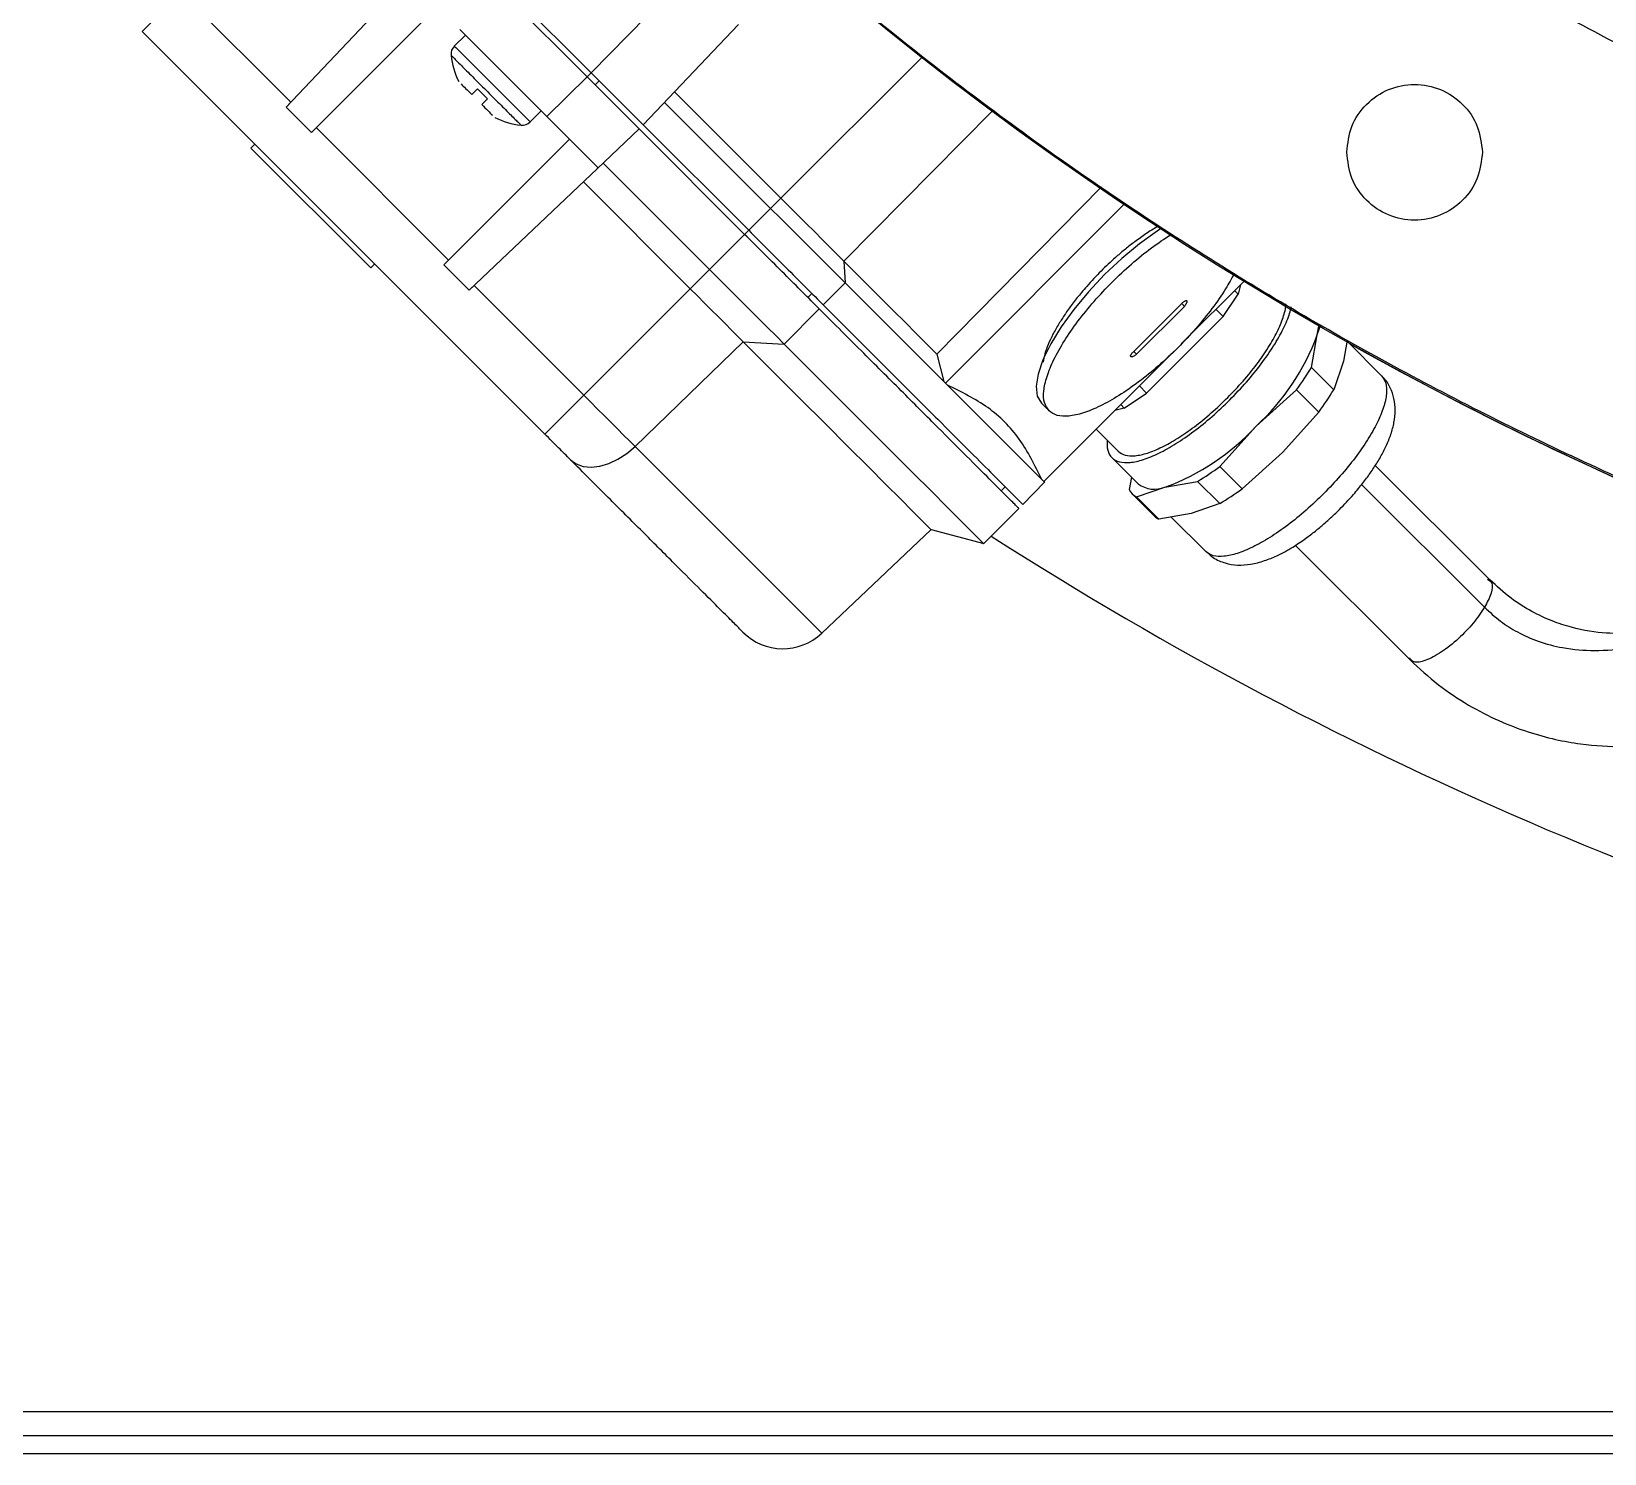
# Model space of a CAD drawing. Header units: inches. Extents: x 1229 to 1453, y -1023 to -720.
# Drawn here: x 1244.78 to 1250.26, y -999.56 to -994.6 of the extents above; entities that cross this region are included whole.
import ezdxf

# ---------------------------------------------------------------- set-up
doc = ezdxf.new("R2010")
doc.units = ezdxf.units.IN
doc.header["$MEASUREMENT"] = 0

msp = doc.modelspace()

# ---------------------------------------------------------------- linework, layer by layer
at = {"color": 18, "linetype": 'Continuous', "lineweight": 25, "true_color": 0x000000}
for p, q in [((1245.6682, -994.8663), (1246.0919, -994.4198)), ((1247.0616, -994.4098), (1246.7311, -994.7475)), ((1245.6843, -994.8493), (1245.3023, -994.4674)), ((1246.7172, -994.7614), (1246.411, -994.4552)), ((1246.7311, -994.7475), (1246.4249, -994.4413)), ((1245.7566, -994.9546), (1246.1943, -994.5169)), ((1246.9121, -994.9285), (1247.2435, -994.5792)), ((1245.1668, -994.6029), (1246.5695, -996.0056)), ((1246.2927, -994.6153), (1246.2541, -994.6538)), ((1246.2733, -994.5959), (1246.5765, -994.8991)), ((1247.882, -994.6931), (1247.3915, -995.1836)), ((1246.7311, -994.7475), (1246.717, -994.7613)), ((1246.7311, -994.7475), (1246.759, -994.7753)), ((1246.3147, -994.8226), (1246.3347, -994.8026)), ((1246.3347, -994.8026), (1246.3698, -994.8377)), ((1246.5765, -994.8991), (1246.7172, -994.7614)), ((1246.8981, -994.9424), (1246.7172, -994.7614)), ((1246.759, -994.7753), (1246.745, -994.7893)), ((1246.759, -994.7753), (1246.9121, -994.9285)), ((1245.6843, -994.8493), (1245.6682, -994.8663)), ((1245.6682, -994.8663), (1245.7566, -994.9546)), ((1246.3698, -994.8377), (1246.3498, -994.8577)), ((1246.9867, -994.8499), (1247.3559, -995.2192)), ((1247.0213, -994.8134), (1247.3915, -995.1836)), ((1246.5186, -994.9183), (1246.5571, -994.8797)), ((1246.5765, -994.8991), (1246.7538, -995.0764)), ((1248.1275, -994.8804), (1247.6108, -995.403)), ((1246.2343, -995.3993), (1245.7731, -994.9381)), ((1246.7526, -995.0805), (1246.8981, -994.9424)), ((1247.2654, -995.3097), (1246.8981, -994.9424)), ((1246.9121, -994.9285), (1247.2794, -995.2957)), ((1245.5452, -995.0092), (1245.5591, -994.9953)), ((1245.9628, -995.4268), (1245.5452, -995.0092)), ((1245.5661, -995.0301), (1245.566, -995.0301)), ((1246.6555, -994.9781), (1246.2178, -995.4158)), ((1246.7526, -995.0805), (1246.3061, -995.5042)), ((1246.7526, -995.0805), (1246.7538, -995.0764)), ((1246.7725, -995.0617), (1247.1429, -995.4322)), ((1246.7035, -995.1271), (1247.0758, -995.4993)), ((1247.3915, -995.1836), (1247.3559, -995.2192)), ((1248.5088, -995.1438), (1247.9351, -995.7273)), ((1247.3559, -995.2192), (1247.2794, -995.2957)), ((1247.9645, -995.8278), (1248.5873, -995.205)), ((1247.2794, -995.2957), (1247.2654, -995.3097)), ((1247.1429, -995.4322), (1247.2654, -995.3097)), ((1245.9418, -995.4059), (1245.9419, -995.4059)), ((1245.9628, -995.4268), (1245.9767, -995.4129)), ((1247.6108, -995.403), (1247.6149, -995.4781)), ((1246.2178, -995.4158), (1246.3061, -995.5042)), ((1247.1429, -995.4322), (1247.0758, -995.4993)), ((1246.3061, -995.5042), (1246.3231, -995.4881)), ((1246.705, -995.8701), (1246.3231, -995.4881)), ((1247.0758, -995.4993), (1246.705, -995.8701)), ((1247.4856, -995.5299), (1247.4996, -995.516)), ((1247.6149, -995.4781), (1247.5387, -995.5551)), ((1249.0052, -995.4726), (1248.7861, -995.6917)), ((1248.932, -995.5957), (1248.9841, -995.5179)), ((1248.9841, -995.5179), (1248.972, -995.5058)), ((1248.9924, -995.4854), (1248.9841, -995.5179)), ((1247.4025, -995.6918), (1247.525, -995.5693)), ((1248.6205, -995.7182), (1248.7876, -995.5512)), ((1248.7971, -995.5607), (1248.63, -995.7277)), ((1248.7971, -995.5607), (1248.7876, -995.5512)), ((1248.9071, -995.5708), (1248.932, -995.5957)), ((1248.932, -995.5957), (1248.665, -995.8627)), ((1249.2598, -995.6601), (1249.2722, -995.6242)), ((1246.8836, -996.0486), (1247.2606, -995.6841)), ((1247.2606, -995.6841), (1247.4025, -995.6918)), ((1249.2396, -995.7734), (1249.2598, -995.6601)), ((1249.3644, -995.6789), (1249.3514, -995.7517)), ((1249.4839, -995.8022), (1249.3661, -995.6843)), ((1247.9351, -995.7273), (1247.9595, -995.8227)), ((1248.761, -995.7168), (1248.3073, -996.1705)), ((1248.6205, -995.7182), (1248.63, -995.7277)), ((1249.3172, -995.851), (1249.2396, -995.7734)), ((1249.3514, -995.7517), (1249.3172, -995.851)), ((1247.9595, -995.8227), (1247.9645, -995.8278)), ((1247.9716, -995.8348), (1247.9645, -995.8278)), ((1248.665, -995.8627), (1248.6401, -995.8378)), ((1249.047, -995.9777), (1249.1875, -995.8512)), ((1249.1875, -995.8512), (1249.2651, -995.9287)), ((1248.2995, -995.8983), (1248.3257, -995.9245)), ((1248.5751, -995.9027), (1248.5872, -995.9148)), ((1248.5872, -995.9148), (1248.665, -995.8627)), ((1248.5872, -995.9148), (1248.5547, -995.9231)), ((1249.2651, -995.9287), (1249.1386, -996.0693)), ((1248.4896, -995.9882), (1248.5668, -996.0654)), ((1248.9205, -996.1182), (1249.047, -995.9777)), ((1249.1386, -996.0693), (1248.9981, -996.1958)), ((1248.5445, -996.0876), (1248.6361, -996.1792)), ((1248.9981, -996.1958), (1248.9205, -996.1182)), ((1249.8612, -996.5135), (1249.4619, -996.1149)), ((1248.234, -996.2505), (1248.31, -996.1732)), ((1248.3073, -996.1705), (1248.3003, -996.1635)), ((1248.6123, -996.1554), (1248.6045, -996.1991)), ((1248.7294, -996.1905), (1248.8428, -996.1703)), ((1248.8428, -996.1703), (1248.9203, -996.2479)), ((1249.4142, -996.1816), (1249.8425, -996.6091)), ((1248.1592, -996.2035), (1248.1732, -996.1895)), ((1248.6152, -996.214), (1248.6928, -996.2916)), ((1248.6302, -996.2247), (1248.7294, -996.1905)), ((1248.7077, -996.3023), (1248.6302, -996.2247)), ((1248.098, -996.3872), (1248.2205, -996.2647)), ((1248.821, -996.2821), (1248.7077, -996.3023)), ((1248.9203, -996.2479), (1248.821, -996.2821)), ((1247.534, -996.6991), (1247.9145, -996.3381)), ((1247.9145, -996.3381), (1248.098, -996.3872)), ((1248.7514, -996.2945), (1248.8715, -996.4146)), ((1249.1833, -996.3931), (1249.5832, -996.7922)), ((1241.7734, -999.411), (1268.6274, -999.411)), ((1241.6974, -999.494), (1268.7033, -999.494)), ((1241.6974, -999.557), (1268.7033, -999.557))]:
    msp.add_line(p, q, dxfattribs=at)
at = {"color": 18, "linetype": 'Continuous', "lineweight": 25, "true_color": 0x000000, "flags": 128}
for points in [[(1245.3023, -994.4674), (1245.2757, -994.494), (1245.2502, -994.5195), (1245.2267, -994.543), (1245.2063, -994.5634), (1245.1895, -994.5802), (1245.177, -994.5927), (1245.1694, -994.6004), (1245.1668, -994.6029)], [(1246.2541, -994.6538), (1246.259, -994.6587), (1246.2734, -994.673), (1246.2961, -994.6958), (1246.3255, -994.7252), (1246.3595, -994.7591), (1246.3954, -994.7951), (1246.4307, -994.8303), (1246.4626, -994.8623), (1246.4889, -994.8886), (1246.5077, -994.9073), (1246.5174, -994.917), (1246.5186, -994.9183)], [(1247.3915, -995.1836), (1247.4212, -995.2134), (1247.4507, -995.2429), (1247.4798, -995.2719), (1247.5082, -995.3003), (1247.5357, -995.3278), (1247.5621, -995.3542), (1247.5872, -995.3794), (1247.6108, -995.403)], [(1247.3559, -995.2192), (1247.3911, -995.2543), (1247.4259, -995.2891), (1247.4602, -995.3234), (1247.4937, -995.3569), (1247.5262, -995.3894), (1247.5574, -995.4206), (1247.587, -995.4502), (1247.6149, -995.4781)], [(1248.7187, -995.2871), (1248.7017, -995.2983), (1248.6405, -995.3426), (1248.5791, -995.3937), (1248.5193, -995.45), (1248.4631, -995.5098), (1248.412, -995.5712), (1248.3676, -995.6324), (1248.3313, -995.6915), (1248.3042, -995.7467), (1248.2872, -995.7964), (1248.2806, -995.8391), (1248.2848, -995.8734), (1248.2995, -995.8983)], [(1247.9351, -995.7273), (1247.8996, -995.6918), (1247.8626, -995.6547), (1247.8241, -995.6162), (1247.7842, -995.5763), (1247.7428, -995.535), (1247.7001, -995.4923), (1247.6561, -995.4482), (1247.6108, -995.403)], [(1247.1429, -995.4322), (1247.1781, -995.4674), (1247.2131, -995.5023), (1247.2475, -995.5367), (1247.2811, -995.5703), (1247.3136, -995.6028), (1247.3449, -995.6341), (1247.3746, -995.6638), (1247.4025, -995.6918)], [(1247.0758, -995.4993), (1247.1008, -995.5244), (1247.1257, -995.5492), (1247.1502, -995.5737), (1247.1741, -995.5976), (1247.1973, -995.6208), (1247.2195, -995.6431), (1247.2407, -995.6642), (1247.2606, -995.6841)], [(1247.6149, -995.4781), (1247.6632, -995.5264), (1247.7102, -995.5734), (1247.7556, -995.6188), (1247.7996, -995.6628), (1247.842, -995.7052), (1247.8828, -995.7461), (1247.922, -995.7852), (1247.9595, -995.8227)], [(1249.2598, -995.6601), (1249.2653, -995.6301), (1249.2655, -995.6271)], [(1247.2606, -995.6841), (1247.3635, -995.787), (1247.4591, -995.8826), (1247.5467, -995.9703), (1247.626, -996.0495), (1247.6963, -996.1198), (1247.7574, -996.1809), (1247.8088, -996.2324), (1247.8503, -996.2739), (1247.8817, -996.3052), (1247.9027, -996.3262), (1247.9132, -996.3367), (1247.9145, -996.3381)], [(1247.4025, -995.6918), (1247.5076, -995.7968), (1247.6055, -995.8947), (1247.6957, -995.9849), (1247.7777, -996.0669), (1247.8512, -996.1404), (1247.9156, -996.2048), (1247.9707, -996.2599), (1248.0162, -996.3054), (1248.0519, -996.3411), (1248.0774, -996.3667), (1248.0929, -996.3821), (1248.098, -996.3872)], [(1247.9716, -995.8348), (1248.0368, -995.9), (1248.0955, -995.9587), (1248.1475, -996.0107), (1248.1925, -996.0557), (1248.2304, -996.0937), (1248.2611, -996.1243), (1248.2844, -996.1477), (1248.3003, -996.1635)], [(1246.5695, -996.0056), (1246.572, -996.003), (1246.5797, -995.9954), (1246.5922, -995.9829), (1246.6089, -995.9661), (1246.6294, -995.9457), (1246.6529, -995.9222), (1246.6784, -995.8967), (1246.705, -995.8701)], [(1246.705, -995.8701), (1246.7292, -995.8943), (1246.7532, -995.9183), (1246.7769, -995.942), (1246.8, -995.9651), (1246.8224, -995.9875), (1246.8439, -996.009), (1246.8643, -996.0294), (1246.8836, -996.0486)], [(1246.6585, -996.0947), (1246.6783, -996.1093), (1246.7025, -996.1182), (1246.7302, -996.121), (1246.7605, -996.1177), (1246.7921, -996.1083), (1246.824, -996.0933), (1246.8548, -996.0732), (1246.8836, -996.0486)], [(1246.8836, -996.0486), (1246.986, -996.151), (1247.081, -996.2461), (1247.1682, -996.3333), (1247.247, -996.4121), (1247.317, -996.4821), (1247.3777, -996.5428), (1247.4289, -996.594), (1247.4702, -996.6353), (1247.5014, -996.6664), (1247.5223, -996.6873), (1247.5327, -996.6978), (1247.534, -996.6991)], [(1248.3073, -996.1705), (1248.3081, -996.1713), (1248.3095, -996.1727), (1248.31, -996.1732)]]:
    msp.add_lwpolyline(points, dxfattribs=at)
at = {"color": 18, "linetype": 'Continuous', "lineweight": 25, "true_color": 0x000000}
msp.add_circle((1255.1106, -985.4772), 11.7126, dxfattribs=at)
for centre, radius, start, end in [((1255.1106, -985.4772), 10.2157, 224.36307, 313.03719), ((1246.282, -994.6816), 0.0394, 135, 186.3003), ((1246.5168, -994.6556), 0.2756, 186.3032, 206.2292), ((1246.5168, -994.6556), 0.2756, 243.7742, 263.6772), ((1246.4908, -994.8904), 0.0394, 263.6887, 315), ((1248.504, -995.3837), 0.8048, 312.4303, 339.9106), ((1255.1106, -985.4772), 11.7147, 240.6662, 248.46866), ((1248.428, -995.2858), 0.9469, 323.3385, 329.0049), ((1248.5059, -995.3636), 0.9464, 323.3348, 329.0038), ((1248.453, -995.4347), 0.8048, 290.0903, 317.569), ((1248.3558, -995.3596), 0.9457, 300.9924, 306.6658), ((1248.693, -996.1008), 0.0968, 234.013, 292.139), ((1248.6554, -996.1738), 0.0568, 206.3856, 243.6118), ((1248.433, -995.4367), 0.9463, 300.9948, 306.6646), ((1248.7334, -996.2507), 0.0577, 225.1778, 243.5173), ((1255.1106, -985.4772), 12.9331, 237.30348, 256.73333), ((1247.3985, -996.5563), 0.1969, 225, 313.5)]:
    msp.add_arc(centre, radius, start, end, dxfattribs=at)
for points, knots in [([(1266.8201, -985.4772), (1266.8153, -985.7326), (1266.8057, -986.2436), (1266.7276, -987.0067), (1266.6035, -987.7632), (1266.4292, -988.51), (1266.2066, -989.2438), (1265.9365, -989.9614), (1265.6201, -990.6599), (1265.2586, -991.3361), (1264.8537, -991.9873), (1264.407, -992.6106), (1263.9206, -993.2033), (1263.3964, -993.763), (1262.8368, -994.2871), (1262.244, -994.7736), (1261.6207, -995.2202), (1260.9696, -995.6252), (1260.2933, -995.9866), (1259.5949, -996.3031), (1258.8772, -996.5732), (1258.1434, -996.7958), (1257.3967, -996.9699), (1256.6401, -997.0948), (1255.877, -997.17), (1255.1106, -997.1951), (1254.3442, -997.17), (1253.5811, -997.0948), (1252.8246, -996.9699), (1252.0778, -996.7958), (1251.344, -996.5732), (1250.6264, -996.3031), (1249.9279, -995.9866), (1249.2517, -995.6252), (1248.6005, -995.2202), (1247.9772, -994.7736), (1247.3845, -994.2871), (1246.8248, -993.763), (1246.3006, -993.2033), (1245.8142, -992.6106), (1245.3675, -991.9873), (1244.9626, -991.3361), (1244.6012, -990.6599), (1244.2847, -989.9614), (1244.0146, -989.2438), (1243.792, -988.51), (1243.6177, -987.7632), (1243.4936, -987.0067), (1243.4156, -986.2436), (1243.4059, -985.7326), (1243.4011, -985.4772)], [0, 0, 0, 0, 0.020833, 0.041667, 0.0625, 0.083333, 0.104167, 0.125, 0.145833, 0.166667, 0.1875, 0.208333, 0.229167, 0.25, 0.270833, 0.291667, 0.3125, 0.333333, 0.354167, 0.375, 0.395833, 0.416667, 0.4375, 0.458333, 0.479167, 0.5, 0.520833, 0.541667, 0.5625, 0.583333, 0.604167, 0.625, 0.645833, 0.666667, 0.6875, 0.708333, 0.729167, 0.75, 0.770833, 0.791667, 0.8125, 0.833333, 0.854167, 0.875, 0.895833, 0.916667, 0.9375, 0.958333, 0.979167, 1, 1, 1, 1]), ([(1261.9979, -993.2059), (1261.8068, -993.3691), (1261.4248, -993.6954), (1260.8084, -994.1304), (1260.1646, -994.5225), (1259.4932, -994.866), (1258.7989, -995.1599), (1258.0849, -995.4024), (1257.3552, -995.5925), (1256.6137, -995.7289), (1255.8641, -995.8111), (1255.1106, -995.8385), (1254.3571, -995.8111), (1253.6076, -995.7289), (1252.866, -995.5925), (1252.1363, -995.4024), (1251.4224, -995.1599), (1250.728, -994.866), (1250.0567, -994.5225), (1249.4128, -994.1304), (1248.7965, -993.6954), (1248.4144, -993.3691), (1248.2234, -993.2059)], [0, 0, 0, 0, 0.0500001, 0.1, 0.15, 0.1999999, 0.25, 0.3, 0.35, 0.4000001, 0.45, 0.5000001, 0.5499999, 0.5999999, 0.65, 0.7, 0.75, 0.8000001, 0.8500001, 0.9000001, 0.9500001, 1, 1, 1, 1]), ([(1246.2428, -994.686), (1246.2447, -994.6878), (1246.2483, -994.6915), (1246.2765, -994.7196), (1246.3168, -994.7599), (1246.3646, -994.8078), (1246.4125, -994.8556), (1246.4528, -994.8959), (1246.4809, -994.9241), (1246.4846, -994.9277), (1246.4864, -994.9296)], [0, 0, 0, 0, 0.1249988, 0.2500014, 0.3749997, 0.4999997, 0.6249997, 0.7499986, 0.8750012, 1, 1, 1, 1]), ([(1246.278, -994.7859), (1246.2827, -994.7907), (1246.2922, -994.8001), (1246.3072, -994.8151), (1246.3147, -994.8226)], [0, 0, 0, 0, 0.4999953, 1, 1, 1, 1]), ([(1249.3626, -995.0239), (1249.3661, -994.993), (1249.3732, -994.9312), (1249.4279, -994.8525), (1249.5059, -994.8), (1249.5988, -994.7815), (1249.6917, -994.8), (1249.7697, -994.8525), (1249.8244, -994.9312), (1249.8315, -994.993), (1249.835, -995.0239)], [0, 0, 0, 0, 0.125, 0.249998, 0.374999, 0.499998, 0.624998, 0.749999, 0.875, 1, 1, 1, 1]), ([(1246.3498, -994.8577), (1246.3573, -994.8652), (1246.3723, -994.8802), (1246.3817, -994.8897), (1246.3865, -994.8944)], [0, 0, 0, 0, 0.499981, 1, 1, 1, 1]), ([(1249.835, -995.0239), (1249.8315, -995.0548), (1249.8244, -995.1167), (1249.7697, -995.1953), (1249.6917, -995.2478), (1249.5988, -995.2663), (1249.5059, -995.2478), (1249.4279, -995.1953), (1249.3732, -995.1167), (1249.3661, -995.0548), (1249.3626, -995.0239)], [0, 0, 0, 0, 0.1249991, 0.2500007, 0.3750023, 0.5000018, 0.6250012, 0.7500028, 0.8750009, 1, 1, 1, 1]), ([(1247.2794, -995.2957), (1247.3028, -995.3192), (1247.3498, -995.3662), (1247.418, -995.4344), (1247.4825, -995.4989), (1247.52, -995.5364), (1247.5387, -995.5551)], [0, 0, 0, 0, 0.250001, 0.500004, 0.750002, 1, 1, 1, 1]), ([(1248.7033, -995.2831), (1248.703, -995.2832), (1248.6902, -995.29), (1248.6638, -995.307), (1248.6374, -995.3261), (1248.6245, -995.3355)], [0, 0, 0, 0, 0.010954, 0.514326, 1, 1, 1, 1]), ([(1247.525, -995.5693), (1247.5063, -995.5505), (1247.4688, -995.513), (1247.4042, -995.4484), (1247.336, -995.3802), (1247.2889, -995.3332), (1247.2654, -995.3097)], [0, 0, 0, 0, 0.249997, 0.500003, 0.749996, 1, 1, 1, 1]), ([(1248.3257, -995.9245), (1248.3195, -995.9158), (1248.307, -995.8983), (1248.3053, -995.8569), (1248.3163, -995.8061), (1248.3407, -995.7468), (1248.3773, -995.6816), (1248.4248, -995.6128), (1248.4814, -995.5432), (1248.5448, -995.4754), (1248.6125, -995.4122), (1248.6822, -995.3552), (1248.7273, -995.3252), (1248.7498, -995.3102)], [0, 0, 0, 0, 0.090974, 0.181949, 0.272922, 0.363896, 0.454871, 0.545844, 0.636821, 0.727796, 0.818769, 0.909742, 1, 1, 1, 1]), ([(1248.6245, -995.3355), (1248.623, -995.3366), (1248.6107, -995.3453), (1248.5879, -995.3639), (1248.5498, -995.3961), (1248.5234, -995.4216), (1248.5069, -995.4376)], [0, 0, 0, 0, 0.038541, 0.311291, 0.569227, 1, 1, 1, 1]), ([(1248.9706, -995.446), (1248.9611, -995.4637), (1248.9402, -995.5028), (1248.8945, -995.5681), (1248.8382, -995.6376), (1248.7747, -995.7054), (1248.7069, -995.7688), (1248.6373, -995.8253), (1248.5686, -995.8728), (1248.5033, -995.9095), (1248.444, -995.9339), (1248.3933, -995.9449), (1248.3518, -995.9432), (1248.3344, -995.9307), (1248.3257, -995.9245)], [0, 0, 0, 0, 0.070238, 0.154761, 0.239286, 0.323811, 0.408334, 0.492857, 0.577382, 0.661906, 0.746429, 0.830953, 0.915477, 1, 1, 1, 1]), ([(1248.5069, -995.4376), (1248.4899, -995.4552), (1248.4662, -995.4798), (1248.4343, -995.5171), (1248.4096, -995.5483), (1248.3906, -995.5737), (1248.3822, -995.5867), (1248.3814, -995.588)], [0, 0, 0, 0, 0.360302, 0.503012, 0.737271, 0.974787, 1, 1, 1, 1]), ([(1248.2205, -996.2647), (1248.2183, -996.2625), (1248.2138, -996.258), (1248.1778, -996.2221), (1248.1209, -996.1651), (1248.0416, -996.0858), (1247.9414, -995.9856), (1247.8211, -995.8653), (1247.6834, -995.7277), (1247.5778, -995.6221), (1247.525, -995.5693)], [0, 0, 0, 0, 0.125, 0.25, 0.375, 0.5, 0.624999, 0.75, 0.875, 1, 1, 1, 1]), ([(1247.5387, -995.5551), (1247.5915, -995.6079), (1247.6971, -995.7135), (1247.8347, -995.8511), (1247.955, -995.9714), (1248.0552, -996.0715), (1248.1345, -996.1509), (1248.1914, -996.2078), (1248.2274, -996.2438), (1248.2318, -996.2482), (1248.234, -996.2504)], [0, 0, 0, 0, 0.125, 0.25, 0.375, 0.5, 0.625, 0.75, 0.875, 1, 1, 1, 1]), ([(1248.7876, -995.5512), (1248.7886, -995.55), (1248.7906, -995.5478), (1248.7942, -995.5445), (1248.7976, -995.5421), (1248.8005, -995.5407), (1248.8032, -995.54), (1248.8044, -995.5406), (1248.8052, -995.541)], [0, 0, 0, 0, 0.155294, 0.290568, 0.500307, 0.630719, 0.757697, 1, 1, 1, 1]), ([(1248.8052, -995.541), (1248.8056, -995.5418), (1248.8063, -995.543), (1248.8057, -995.546), (1248.8047, -995.5492), (1248.8027, -995.553), (1248.8, -995.5572), (1248.7981, -995.5595), (1248.7971, -995.5607)], [0, 0, 0, 0, 0.242448, 0.369521, 0.500055, 0.709576, 0.844802, 1, 1, 1, 1]), ([(1248.9478, -995.8785), (1248.9661, -995.8596), (1249.0025, -995.8217), (1249.0504, -995.7623), (1249.0907, -995.7039), (1249.1221, -995.6483), (1249.1419, -995.5986), (1249.1511, -995.5659), (1249.1501, -995.5531), (1249.1499, -995.5516)], [0, 0, 0, 0, 0.163028, 0.326055, 0.489085, 0.652113, 0.815141, 0.97817, 1, 1, 1, 1]), ([(1248.9555, -995.8861), (1248.9751, -995.8657), (1249.0144, -995.8248), (1249.066, -995.7608), (1249.1097, -995.6978), (1249.1428, -995.6383), (1249.1629, -995.5922), (1249.1671, -995.5699), (1249.1684, -995.5626)], [0, 0, 0, 0, 0.182415, 0.364825, 0.547234, 0.729645, 0.912058, 1, 1, 1, 1]), ([(1248.3814, -995.588), (1248.374, -995.5992), (1248.3581, -995.623), (1248.3385, -995.6584), (1248.3222, -995.6935), (1248.3104, -995.7258), (1248.3066, -995.7452), (1248.3047, -995.7545)], [0, 0, 0, 0, 0.1833136, 0.3907948, 0.5995886, 0.8081779, 1, 1, 1, 1]), ([(1248.6103, -995.7358), (1248.6099, -995.7351), (1248.6093, -995.7339), (1248.6101, -995.7311), (1248.6115, -995.7283), (1248.6139, -995.7249), (1248.6171, -995.7213), (1248.6193, -995.7193), (1248.6205, -995.7182)], [0, 0, 0, 0, 0.2424682, 0.3695043, 0.5000398, 0.7095666, 0.8448234, 1, 1, 1, 1]), ([(1248.63, -995.7277), (1248.6288, -995.7288), (1248.6265, -995.7307), (1248.6223, -995.7334), (1248.6185, -995.7353), (1248.6153, -995.7364), (1248.6123, -995.7369), (1248.6111, -995.7363), (1248.6103, -995.7358)], [0, 0, 0, 0, 0.155356, 0.290596, 0.50035, 0.63074, 0.757698, 1, 1, 1, 1]), ([(1248.3003, -996.1635), (1248.2762, -996.1147), (1248.228, -996.0173), (1248.1178, -995.907), (1248.0204, -995.8589), (1247.9716, -995.8348)], [0, 0, 0, 0, 0.334039, 0.665958, 1, 1, 1, 1]), ([(1249.4839, -995.8022), (1249.4897, -995.8102), (1249.5011, -995.8262), (1249.5027, -995.8641), (1249.4926, -995.9107), (1249.4702, -995.965), (1249.4366, -996.0248), (1249.393, -996.0878), (1249.3414, -996.1518), (1249.3021, -996.1927), (1249.2825, -996.2131)], [0, 0, 0, 0, 0.125, 0.249999, 0.374999, 0.5, 0.625, 0.749998, 0.874998, 1, 1, 1, 1]), ([(1249.3374, -996.2681), (1249.3538, -996.2511), (1249.3768, -996.2272), (1249.4076, -996.1906), (1249.4319, -996.1595), (1249.4577, -996.1227), (1249.4809, -996.0848), (1249.5011, -996.0458), (1249.5172, -996.0059), (1249.5282, -995.9652), (1249.5326, -995.9239), (1249.5288, -995.8826), (1249.5151, -995.8439), (1249.4993, -995.8162), (1249.486, -995.8052), (1249.4834, -995.8031)], [0, 0, 0, 0, 0.113005, 0.158499, 0.233295, 0.3095, 0.390293, 0.473904, 0.560365, 0.649841, 0.738958, 0.822156, 0.901539, 0.981055, 1, 1, 1, 1]), ([(1248.5279, -996.0264), (1248.5277, -996.0387), (1248.5275, -996.0641), (1248.5427, -996.0895), (1248.569, -996.1043), (1248.6063, -996.1065), (1248.653, -996.0962), (1248.7073, -996.0739), (1248.7671, -996.0403), (1248.8301, -995.9967), (1248.8942, -995.9451), (1248.935, -995.9058), (1248.9555, -995.8861)], [0, 0, 0, 0, 0.094601, 0.195201, 0.2958, 0.396402, 0.497, 0.597603, 0.6982, 0.7988, 0.8994, 1, 1, 1, 1]), ([(1248.5668, -996.0654), (1248.5742, -996.0707), (1248.589, -996.0812), (1248.6242, -996.0827), (1248.6674, -996.0734), (1248.7178, -996.0526), (1248.7732, -996.0215), (1248.8316, -995.981), (1248.891, -995.9332), (1248.9289, -995.8967), (1248.9478, -995.8785)], [0, 0, 0, 0, 0.125001, 0.250002, 0.375, 0.499999, 0.625, 0.750003, 0.875, 1, 1, 1, 1]), ([(1246.6585, -996.0947), (1246.6451, -996.0813), (1246.6183, -996.0545), (1246.5857, -996.0219), (1246.5695, -996.0056)], [0, 0, 0, 0, 0.5000071, 1, 1, 1, 1]), ([(1247.2593, -996.6955), (1247.2575, -996.6937), (1247.2538, -996.6899), (1247.2233, -996.6595), (1247.1742, -996.6103), (1247.1049, -996.541), (1247.017, -996.4532), (1246.912, -996.3482), (1246.7934, -996.2296), (1246.7032, -996.1394), (1246.6585, -996.0947)], [0, 0, 0, 0, 0.1223945, 0.2469958, 0.3731117, 0.5, 0.6268882, 0.7530044, 0.8776059, 1, 1, 1, 1]), ([(1249.2825, -996.2131), (1249.262, -996.2328), (1249.2212, -996.2721), (1249.1571, -996.3237), (1249.0941, -996.3673), (1249.0343, -996.4008), (1248.98, -996.4233), (1248.9335, -996.4333), (1248.8955, -996.4318), (1248.8795, -996.4203), (1248.8715, -996.4146)], [0, 0, 0, 0, 0.125, 0.250001, 0.375002, 0.499998, 0.625002, 0.75, 0.875001, 1, 1, 1, 1]), ([(1248.872, -996.4136), (1248.8802, -996.4214), (1248.8997, -996.44), (1248.9387, -996.4562), (1248.9834, -996.4635), (1249.0293, -996.4601), (1249.0744, -996.4483), (1249.1229, -996.4285), (1249.1705, -996.4024), (1249.2157, -996.3723), (1249.2521, -996.3447), (1249.2859, -996.3166), (1249.314, -996.2912), (1249.3316, -996.2738), (1249.3374, -996.2681)], [0, 0, 0, 0, 0.063843, 0.153745, 0.240087, 0.336806, 0.441888, 0.533209, 0.651992, 0.746433, 0.817812, 0.881377, 0.961159, 1, 1, 1, 1]), ([(1249.8425, -996.6091), (1249.8604, -996.6257), (1249.8946, -996.6574), (1249.9593, -996.6983), (1250.0336, -996.731), (1250.126, -996.7543), (1250.2344, -996.7627), (1250.3543, -996.751), (1250.4854, -996.7144), (1250.6182, -996.648), (1250.7359, -996.5531), (1250.8162, -996.4652), (1250.848, -996.4072), (1250.8571, -996.3906)], [0, 0, 0, 0, 0.0450739, 0.0861471, 0.133673, 0.1901304, 0.2685253, 0.3641889, 0.4759771, 0.6250731, 0.7880525, 0.93962, 1, 1, 1, 1]), ([(1250.861, -996.3902), (1250.8432, -996.4178), (1250.8094, -996.4703), (1250.7332, -996.5473), (1250.6483, -996.6081), (1250.5806, -996.6429), (1250.5254, -996.6646), (1250.4784, -996.6793), (1250.424, -996.6916), (1250.3563, -996.7005), (1250.2642, -996.7017), (1250.1663, -996.6868), (1250.0769, -996.6577), (1250.0051, -996.6242), (1249.9293, -996.5763), (1249.885, -996.5354), (1249.8612, -996.5135)], [0, 0, 0, 0, 0.137892, 0.261953, 0.369888, 0.460554, 0.504869, 0.553019, 0.60406, 0.659064, 0.730058, 0.811601, 0.854058, 0.897771, 0.944994, 1, 1, 1, 1]), ([(1249.8529, -996.5115), (1249.8588, -996.5149), (1249.8722, -996.5227), (1249.8689, -996.5582), (1249.8513, -996.5922), (1249.8425, -996.6091)], [0, 0, 0, 0, 0.280741, 0.640364, 1, 1, 1, 1]), ([(1249.8425, -996.6091), (1249.8301, -996.6275), (1249.8055, -996.6641), (1249.7509, -996.7205), (1249.6914, -996.7678), (1249.6358, -996.7968), (1249.5951, -996.8043), (1249.5855, -996.791), (1249.5813, -996.7852)], [0, 0, 0, 0, 0.165112, 0.330214, 0.507693, 0.685177, 0.862658, 1, 1, 1, 1]), ([(1249.5832, -996.7922), (1249.615, -996.8218), (1249.6765, -996.8787), (1249.7834, -996.95), (1249.8896, -997.0048), (1249.9921, -997.044), (1250.0878, -997.0701), (1250.2, -997.0901), (1250.3181, -997.0967), (1250.4335, -997.0887), (1250.5279, -997.0727), (1250.6077, -997.0522), (1250.6873, -997.0251), (1250.7707, -996.9888), (1250.8578, -996.9407), (1250.9445, -996.8808), (1251.0305, -996.8064), (1251.1201, -996.7117), (1251.1717, -996.6335), (1251.1985, -996.593)], [0, 0, 0, 0, 0.057601, 0.110961, 0.160842, 0.207679, 0.251688, 0.292899, 0.366277, 0.425962, 0.474191, 0.520181, 0.563915, 0.61917, 0.680126, 0.749293, 0.826314, 0.910017, 1, 1, 1, 1])]:
    msp.add_open_spline(points, degree=3, knots=knots, dxfattribs=at)

doc.saveas('drawing.dxf')
